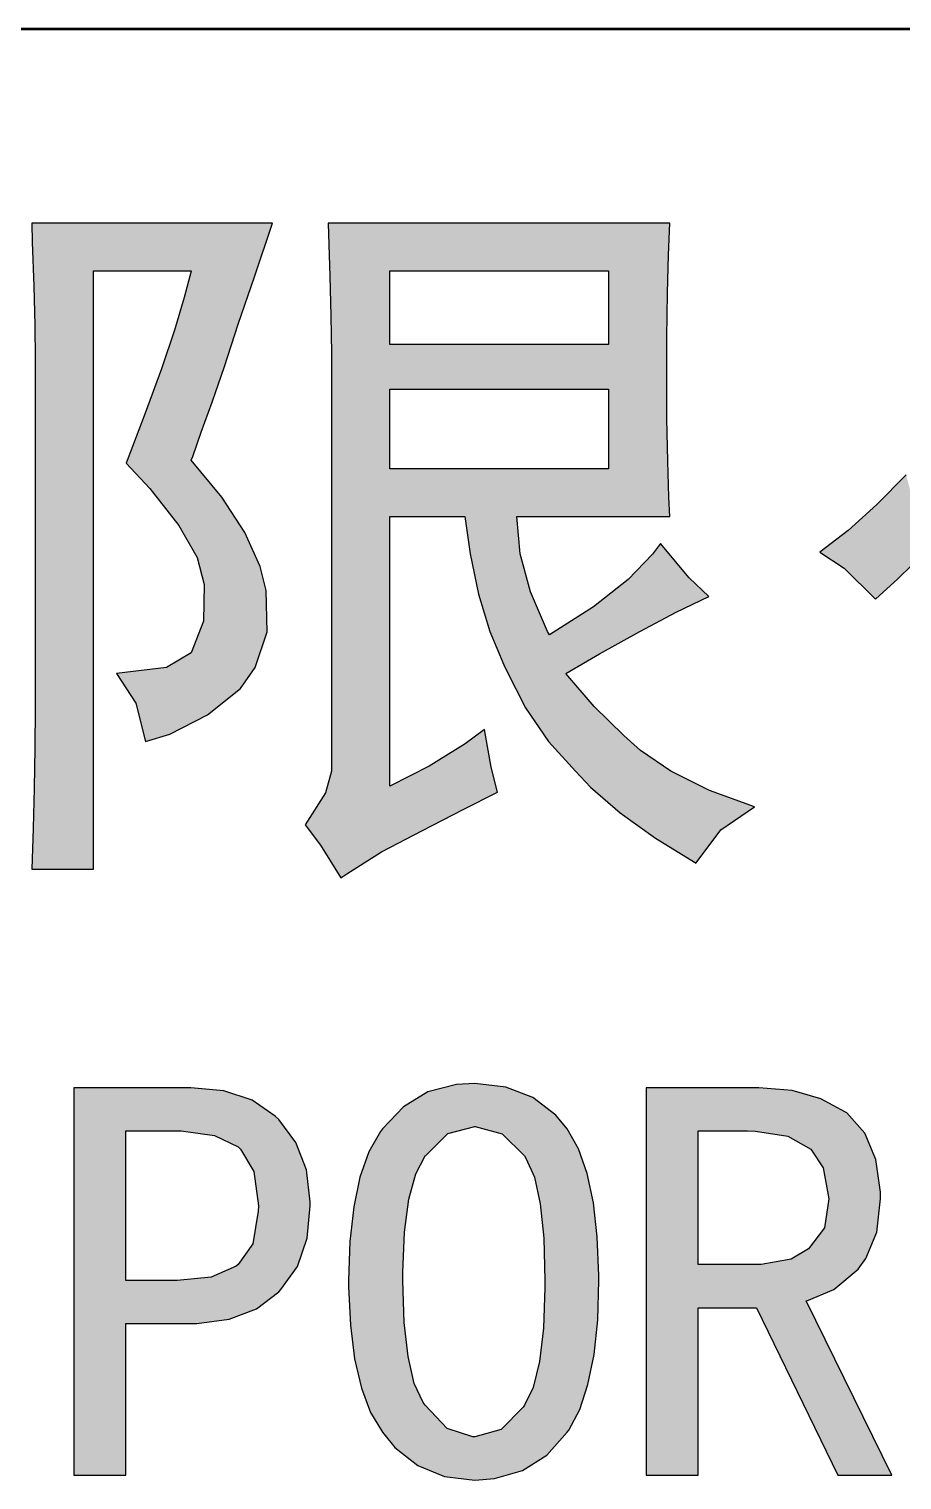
# Model space of a CAD drawing. Extents: x 0 to 420, y 0 to 297.
# Drawn here: x 387.83 to 394.32, y 36.21 to 47 of the extents above; entities that cross this region are included whole.
import ezdxf

# ---------------------------------------------------------------- set-up
doc = ezdxf.new("R2010")
doc.units = 0

msp = doc.modelspace()

# ---------------------------------------------------------------- linework, layer by layer
at = {"color": 7, "lineweight": 50}
msp.add_line((415, 47), (235, 47), dxfattribs=at)
at = {"color": 154, "lineweight": 25, "ltscale": 0.044756}
msp.add_line((389.642, 45.556), (387.852, 45.556), dxfattribs=at)
at = {"color": 154, "lineweight": 25, "ltscale": 0.003501}
msp.add_line((387.852, 45.556), (387.855, 45.416), dxfattribs=at)
at = {"color": 154, "lineweight": 25, "ltscale": 0.010484}
msp.add_line((389.509, 45.158), (389.642, 45.556), dxfattribs=at)
at = {"color": 154, "lineweight": 25, "ltscale": 0.063541}
msp.add_line((392.596, 45.556), (390.055, 45.556), dxfattribs=at)
at = {"color": 154, "lineweight": 25, "ltscale": 0.002028}
msp.add_line((390.055, 45.556), (390.058, 45.475), dxfattribs=at)
at = {"color": 154, "lineweight": 25, "ltscale": 0.0059}
msp.add_line((392.585, 45.32), (392.596, 45.556), dxfattribs=at)
at = {"color": 154, "lineweight": 25, "ltscale": 0.007833}
msp.add_line((390.058, 45.475), (390.069, 45.162), dxfattribs=at)
at = {"color": 154, "lineweight": 25, "ltscale": 0.008201}
msp.add_line((387.855, 45.416), (387.867, 45.088), dxfattribs=at)
at = {"color": 154, "lineweight": 25, "ltscale": 0.007093}
msp.add_line((392.578, 45.037), (392.585, 45.32), dxfattribs=at)
at = {"color": 154, "lineweight": 25, "ltscale": 0.111245}
msp.add_line((388.312, 40.753), (388.312, 45.202), dxfattribs=at)
at = {"color": 154, "lineweight": 25, "ltscale": 0.018141}
msp.add_line((388.312, 45.202), (389.038, 45.202), dxfattribs=at)
at = {"color": 154, "lineweight": 25, "ltscale": 9.20296e-05}
for p, q in [((389.038, 45.202), (389.038, 45.199)), ((392.792, 40.797), (392.792, 40.8))]:
    msp.add_line(p, q, dxfattribs=at)
at = {"color": 154, "lineweight": 25, "ltscale": 0.013721}
for p, q in [((390.515, 44.654), (390.515, 45.202)), ((392.14, 45.202), (392.14, 44.654))]:
    msp.add_line(p, q, dxfattribs=at)
at = {"color": 154, "lineweight": 25, "ltscale": 0.040611}
for p, q in [((390.515, 45.202), (392.14, 45.202)), ((392.14, 44.654), (390.515, 44.654)), ((390.515, 44.322), (392.14, 44.322)), ((392.14, 43.729), (390.515, 43.729))]:
    msp.add_line(p, q, dxfattribs=at)
at = {"color": 154, "lineweight": 25, "ltscale": 0.005048}
msp.add_line((389.038, 45.199), (388.986, 45.003), dxfattribs=at)
at = {"color": 154, "lineweight": 25, "ltscale": 0.009348}
msp.add_line((389.388, 44.805), (389.509, 45.158), dxfattribs=at)
at = {"color": 154, "lineweight": 25, "ltscale": 0.007369}
msp.add_line((390.069, 45.162), (390.077, 44.867), dxfattribs=at)
at = {"color": 154, "lineweight": 25, "ltscale": 0.007277}
msp.add_line((387.867, 45.088), (387.874, 44.797), dxfattribs=at)
at = {"color": 154, "lineweight": 25, "ltscale": 0.006351}
msp.add_line((388.986, 45.003), (388.913, 44.76), dxfattribs=at)
at = {"color": 154, "lineweight": 25, "ltscale": 0.008196}
msp.add_line((392.574, 44.709), (392.578, 45.037), dxfattribs=at)
at = {"color": 154, "lineweight": 25, "ltscale": 0.006355}
msp.add_line((387.874, 44.797), (387.878, 44.543), dxfattribs=at)
at = {"color": 154, "lineweight": 25, "ltscale": 0.008241}
msp.add_line((389.285, 44.491), (389.388, 44.805), dxfattribs=at)
at = {"color": 154, "lineweight": 25, "ltscale": 0.006999}
msp.add_line((390.077, 44.867), (390.08, 44.587), dxfattribs=at)
at = {"color": 154, "lineweight": 25, "ltscale": 0.007572}
msp.add_line((388.913, 44.76), (388.817, 44.473), dxfattribs=at)
at = {"color": 154, "lineweight": 25, "ltscale": 0.006354}
msp.add_line((392.574, 44.455), (392.574, 44.709), dxfattribs=at)
at = {"color": 154, "lineweight": 25, "ltscale": 0.077632}
msp.add_line((390.08, 44.587), (390.08, 41.482), dxfattribs=at)
at = {"color": 154, "lineweight": 25, "ltscale": 0.064463}
msp.add_line((387.878, 44.543), (387.878, 41.964), dxfattribs=at)
at = {"color": 154, "lineweight": 25, "ltscale": 0.008741}
msp.add_line((388.817, 44.473), (388.695, 44.145), dxfattribs=at)
at = {"color": 154, "lineweight": 25, "ltscale": 0.007019}
msp.add_line((389.193, 44.226), (389.285, 44.491), dxfattribs=at)
at = {"color": 154, "lineweight": 25, "ltscale": 0.008841}
msp.add_line((392.574, 44.101), (392.574, 44.455), dxfattribs=at)
at = {"color": 154, "lineweight": 25, "ltscale": 0.014826}
for p, q in [((390.515, 43.729), (390.515, 44.322)), ((392.14, 44.322), (392.14, 43.729))]:
    msp.add_line(p, q, dxfattribs=at)
at = {"color": 154, "lineweight": 25, "ltscale": 0.009938}
msp.add_line((388.695, 44.145), (388.555, 43.773), dxfattribs=at)
at = {"color": 154, "lineweight": 25, "ltscale": 0.005972}
msp.add_line((389.112, 44.002), (389.193, 44.226), dxfattribs=at)
at = {"color": 154, "lineweight": 25, "ltscale": 0.00783}
msp.add_line((392.582, 43.788), (392.574, 44.101), dxfattribs=at)
at = {"color": 154, "lineweight": 25, "ltscale": 0.004776}
msp.add_line((389.049, 43.821), (389.112, 44.002), dxfattribs=at)
at = {"color": 154, "lineweight": 25, "ltscale": 0.000701265}
msp.add_line((389.038, 43.795), (389.049, 43.821), dxfattribs=at)
at = {"color": 154, "lineweight": 25, "ltscale": 0.006387}
msp.add_line((388.555, 43.773), (388.729, 43.585), dxfattribs=at)
at = {"color": 154, "lineweight": 25, "ltscale": 0.008961}
msp.add_line((389.266, 43.519), (389.038, 43.795), dxfattribs=at)
at = {"color": 154, "lineweight": 25, "ltscale": 0.006725}
msp.add_line((392.589, 43.519), (392.582, 43.788), dxfattribs=at)
at = {"color": 154, "lineweight": 25, "ltscale": 0.008788}
msp.add_line((388.729, 43.585), (388.946, 43.309), dxfattribs=at)
at = {"color": 154, "lineweight": 25, "ltscale": 0.007749}
for p, q in [((394.353, 43.685), (394.136, 43.464)), ((392.254, 41.747), (392.033, 41.964))]:
    msp.add_line(p, q, dxfattribs=at)
at = {"color": 154, "lineweight": 25, "ltscale": 0.007791}
msp.add_line((389.436, 43.257), (389.266, 43.519), dxfattribs=at)
at = {"color": 154, "lineweight": 25, "ltscale": 0.003596}
msp.add_line((392.596, 43.375), (392.589, 43.519), dxfattribs=at)
at = {"color": 154, "lineweight": 25, "ltscale": 0.050097}
msp.add_line((390.515, 41.371), (390.515, 43.375), dxfattribs=at)
at = {"color": 154, "lineweight": 25, "ltscale": 0.013905}
msp.add_line((390.515, 43.375), (391.071, 43.375), dxfattribs=at)
at = {"color": 154, "lineweight": 25, "ltscale": 0.006981}
msp.add_line((391.071, 43.375), (391.112, 43.099), dxfattribs=at)
at = {"color": 154, "lineweight": 25, "ltscale": 0.028455}
msp.add_line((391.458, 43.375), (392.596, 43.375), dxfattribs=at)
at = {"color": 154, "lineweight": 25, "ltscale": 0.006937}
msp.add_line((391.484, 43.099), (391.458, 43.375), dxfattribs=at)
at = {"color": 154, "lineweight": 25, "ltscale": 0.007174}
msp.add_line((394.136, 43.464), (393.922, 43.272), dxfattribs=at)
at = {"color": 154, "lineweight": 25, "ltscale": 0.006888}
msp.add_line((388.946, 43.309), (389.082, 43.07), dxfattribs=at)
at = {"color": 154, "lineweight": 25, "ltscale": 0.006631}
msp.add_line((393.922, 43.272), (393.712, 43.11), dxfattribs=at)
at = {"color": 154, "lineweight": 25, "ltscale": 0.006966}
msp.add_line((389.55, 43.003), (389.436, 43.257), dxfattribs=at)
at = {"color": 154, "lineweight": 25, "ltscale": 0.002505}
msp.add_line((392.526, 43.176), (392.467, 43.095), dxfattribs=at)
at = {"color": 154, "lineweight": 25, "ltscale": 0.008372}
msp.add_line((392.74, 42.919), (392.526, 43.176), dxfattribs=at)
at = {"color": 154, "lineweight": 25, "ltscale": 0.005137}
msp.add_line((389.082, 43.07), (389.134, 42.871), dxfattribs=at)
at = {"color": 154, "lineweight": 25, "ltscale": 0.007712}
msp.add_line((391.112, 43.099), (391.174, 42.797), dxfattribs=at)
at = {"color": 154, "lineweight": 25, "ltscale": 0.00735}
msp.add_line((391.561, 42.815), (391.484, 43.099), dxfattribs=at)
at = {"color": 154, "lineweight": 25, "ltscale": 0.006513}
msp.add_line((392.467, 43.095), (392.287, 42.907), dxfattribs=at)
at = {"color": 154, "lineweight": 25, "ltscale": 0.005389}
msp.add_line((393.712, 43.11), (393.893, 42.992), dxfattribs=at)
at = {"color": 154, "lineweight": 25, "ltscale": 0.007358}
msp.add_line((394.291, 42.911), (394.501, 43.117), dxfattribs=at)
at = {"color": 154, "lineweight": 25, "ltscale": 0.004557}
msp.add_line((389.594, 42.826), (389.55, 43.003), dxfattribs=at)
at = {"color": 154, "lineweight": 25, "ltscale": 0.008205}
msp.add_line((393.893, 42.992), (394.125, 42.76), dxfattribs=at)
at = {"color": 154, "lineweight": 25, "ltscale": 0.006815}
msp.add_line((389.134, 42.871), (389.13, 42.598), dxfattribs=at)
at = {"color": 154, "lineweight": 25, "ltscale": 0.008198}
msp.add_line((392.287, 42.907), (392.029, 42.705), dxfattribs=at)
at = {"color": 154, "lineweight": 25, "ltscale": 0.005018}
msp.add_line((392.887, 42.782), (392.74, 42.919), dxfattribs=at)
at = {"color": 154, "lineweight": 25, "ltscale": 0.005606}
for p, q in [((394.125, 42.76), (394.291, 42.911)), ((390.251, 37.114), (390.304, 36.896))]:
    msp.add_line(p, q, dxfattribs=at)
at = {"color": 154, "lineweight": 25, "ltscale": 0.007738}
msp.add_line((389.602, 42.517), (389.594, 42.826), dxfattribs=at)
at = {"color": 154, "lineweight": 25, "ltscale": 0.007224}
msp.add_line((391.174, 42.797), (391.259, 42.521), dxfattribs=at)
at = {"color": 154, "lineweight": 25, "ltscale": 0.008005}
msp.add_line((391.686, 42.521), (391.561, 42.815), dxfattribs=at)
at = {"color": 154, "lineweight": 25, "ltscale": 0.006754}
msp.add_line((392.644, 42.664), (392.887, 42.782), dxfattribs=at)
at = {"color": 154, "lineweight": 25, "ltscale": 0.009733}
msp.add_line((392.029, 42.705), (391.701, 42.495), dxfattribs=at)
at = {"color": 154, "lineweight": 25, "ltscale": 0.007704}
msp.add_line((392.372, 42.521), (392.644, 42.664), dxfattribs=at)
at = {"color": 154, "lineweight": 25, "ltscale": 0.006328}
msp.add_line((389.13, 42.598), (389.038, 42.362), dxfattribs=at)
at = {"color": 154, "lineweight": 25, "ltscale": 0.006989}
msp.add_line((389.513, 42.252), (389.602, 42.517), dxfattribs=at)
at = {"color": 154, "lineweight": 25, "ltscale": 0.006687}
msp.add_line((391.259, 42.521), (391.362, 42.274), dxfattribs=at)
at = {"color": 154, "lineweight": 25, "ltscale": 0.000742191}
msp.add_line((391.701, 42.495), (391.686, 42.521), dxfattribs=at)
at = {"color": 154, "lineweight": 25, "ltscale": 0.008533}
msp.add_line((392.073, 42.355), (392.372, 42.521), dxfattribs=at)
at = {"color": 154, "lineweight": 25, "ltscale": 0.00537}
msp.add_line((389.038, 42.362), (388.854, 42.252), dxfattribs=at)
at = {"color": 154, "lineweight": 25, "ltscale": 0.007265}
msp.add_line((391.823, 42.208), (392.073, 42.355), dxfattribs=at)
at = {"color": 154, "lineweight": 25, "ltscale": 0.009366}
msp.add_line((388.854, 42.252), (388.482, 42.208), dxfattribs=at)
at = {"color": 154, "lineweight": 25, "ltscale": 0.00659}
msp.add_line((388.482, 42.208), (388.625, 41.987), dxfattribs=at)
at = {"color": 154, "lineweight": 25, "ltscale": 0.004753}
msp.add_line((389.403, 42.097), (389.513, 42.252), dxfattribs=at)
at = {"color": 154, "lineweight": 25, "ltscale": 0.001197}
msp.add_line((391.362, 42.274), (391.381, 42.23), dxfattribs=at)
at = {"color": 154, "lineweight": 25, "ltscale": 0.007785}
msp.add_line((391.381, 42.23), (391.524, 41.953), dxfattribs=at)
at = {"color": 154, "lineweight": 25, "ltscale": 0.008031}
for p, q in [((392.033, 41.964), (391.823, 42.208)), ((392.891, 41.338), (392.604, 41.482))]:
    msp.add_line(p, q, dxfattribs=at)
at = {"color": 154, "lineweight": 25, "ltscale": 0.007795}
msp.add_line((389.16, 41.902), (389.403, 42.097), dxfattribs=at)
at = {"color": 154, "lineweight": 25, "ltscale": 0.000368309}
msp.add_line((387.878, 41.964), (387.878, 41.95), dxfattribs=at)
at = {"color": 154, "lineweight": 25, "ltscale": 0.007326}
msp.add_line((388.625, 41.987), (388.699, 41.703), dxfattribs=at)
at = {"color": 154, "lineweight": 25, "ltscale": 0.007368}
msp.add_line((387.878, 41.95), (387.874, 41.655), dxfattribs=at)
at = {"color": 154, "lineweight": 25, "ltscale": 0.007867}
msp.add_line((388.88, 41.758), (389.16, 41.902), dxfattribs=at)
at = {"color": 154, "lineweight": 25, "ltscale": 0.00756}
for p, q in [((391.524, 41.953), (391.694, 41.703)), ((392.976, 41.047), (393.226, 41.217))]:
    msp.add_line(p, q, dxfattribs=at)
at = {"color": 154, "lineweight": 25, "ltscale": 0.004719}
msp.add_line((388.699, 41.703), (388.88, 41.758), dxfattribs=at)
at = {"color": 154, "lineweight": 25, "ltscale": 0.004475}
msp.add_line((391.219, 41.791), (391.075, 41.685), dxfattribs=at)
at = {"color": 154, "lineweight": 25, "ltscale": 0.0071}
msp.add_line((391.267, 41.511), (391.219, 41.791), dxfattribs=at)
at = {"color": 154, "lineweight": 25, "ltscale": 0.00746}
msp.add_line((387.874, 41.655), (387.87, 41.357), dxfattribs=at)
at = {"color": 154, "lineweight": 25, "ltscale": 0.007898}
msp.add_line((391.075, 41.685), (390.806, 41.519), dxfattribs=at)
at = {"color": 154, "lineweight": 25, "ltscale": 0.007496}
msp.add_line((391.694, 41.703), (391.896, 41.482), dxfattribs=at)
at = {"color": 154, "lineweight": 25, "ltscale": 0.004176}
msp.add_line((392.379, 41.637), (392.254, 41.747), dxfattribs=at)
at = {"color": 154, "lineweight": 25, "ltscale": 0.00682}
msp.add_line((392.604, 41.482), (392.379, 41.637), dxfattribs=at)
at = {"color": 154, "lineweight": 25, "ltscale": 0.0042}
msp.add_line((390.08, 41.482), (390.036, 41.32), dxfattribs=at)
at = {"color": 154, "lineweight": 25, "ltscale": 0.008154}
msp.add_line((390.806, 41.519), (390.515, 41.371), dxfattribs=at)
at = {"color": 154, "lineweight": 25, "ltscale": 0.004758}
msp.add_line((391.314, 41.327), (391.267, 41.511), dxfattribs=at)
at = {"color": 154, "lineweight": 25, "ltscale": 0.004039}
msp.add_line((391.896, 41.482), (392.007, 41.364), dxfattribs=at)
at = {"color": 154, "lineweight": 25, "ltscale": 0.007462}
msp.add_line((387.87, 41.357), (387.863, 41.058), dxfattribs=at)
at = {"color": 154, "lineweight": 25, "ltscale": 0.007}
msp.add_line((390.036, 41.32), (389.885, 41.084), dxfattribs=at)
at = {"color": 154, "lineweight": 25, "ltscale": 0.007125}
msp.add_line((391.06, 41.198), (391.314, 41.327), dxfattribs=at)
at = {"color": 154, "lineweight": 25, "ltscale": 0.007312}
msp.add_line((392.007, 41.364), (392.228, 41.173), dxfattribs=at)
at = {"color": 154, "lineweight": 25, "ltscale": 0.008914}
msp.add_line((393.226, 41.217), (392.891, 41.338), dxfattribs=at)
at = {"color": 154, "lineweight": 25, "ltscale": 0.008527}
msp.add_line((390.758, 41.04), (391.06, 41.198), dxfattribs=at)
at = {"color": 154, "lineweight": 25, "ltscale": 0.00805}
msp.add_line((392.228, 41.173), (392.489, 40.985), dxfattribs=at)
at = {"color": 154, "lineweight": 25, "ltscale": 0.007648}
msp.add_line((387.863, 41.058), (387.852, 40.753), dxfattribs=at)
at = {"color": 154, "lineweight": 25, "ltscale": 0.004734}
msp.add_line((389.885, 41.084), (389.999, 40.933), dxfattribs=at)
at = {"color": 154, "lineweight": 25, "ltscale": 0.008608}
msp.add_line((390.452, 40.882), (390.758, 41.04), dxfattribs=at)
at = {"color": 154, "lineweight": 25, "ltscale": 0.007699}
msp.add_line((392.792, 40.8), (392.976, 41.047), dxfattribs=at)
at = {"color": 154, "lineweight": 25, "ltscale": 0.007155}
msp.add_line((389.999, 40.933), (390.15, 40.69), dxfattribs=at)
at = {"color": 154, "lineweight": 25, "ltscale": 0.008893}
msp.add_line((392.489, 40.985), (392.792, 40.797), dxfattribs=at)
at = {"color": 154, "lineweight": 25, "ltscale": 0.007614}
msp.add_line((390.195, 40.719), (390.452, 40.882), dxfattribs=at)
at = {"color": 154, "lineweight": 25, "ltscale": 0.011511}
msp.add_line((387.852, 40.753), (388.312, 40.753), dxfattribs=at)
at = {"color": 154, "lineweight": 25, "ltscale": 0.001328}
msp.add_line((390.15, 40.69), (390.195, 40.719), dxfattribs=at)
at = {"color": 154, "lineweight": 25, "ltscale": 0.003423}
msp.add_line((391.147, 39.16), (391.01, 39.152), dxfattribs=at)
at = {"color": 154, "lineweight": 25, "ltscale": 0.00578}
msp.add_line((391.377, 39.134), (391.147, 39.16), dxfattribs=at)
at = {"color": 154, "lineweight": 25, "ltscale": 0.021806}
msp.add_line((389.036, 39.128), (388.164, 39.128), dxfattribs=at)
at = {"color": 154, "lineweight": 25, "ltscale": 0.072032}
for p, q in [((388.164, 39.128), (388.164, 36.247)), ((392.42, 39.128), (392.42, 36.247))]:
    msp.add_line(p, q, dxfattribs=at)
at = {"color": 154, "lineweight": 25, "ltscale": 0.006133}
msp.add_line((389.28, 39.105), (389.036, 39.128), dxfattribs=at)
at = {"color": 154, "lineweight": 25, "ltscale": 0.005517}
msp.add_line((389.49, 39.035), (389.28, 39.105), dxfattribs=at)
at = {"color": 154, "lineweight": 25, "ltscale": 0.005348}
msp.add_line((390.798, 39.097), (390.615, 38.986), dxfattribs=at)
at = {"color": 154, "lineweight": 25, "ltscale": 0.005483}
msp.add_line((391.01, 39.152), (390.798, 39.097), dxfattribs=at)
at = {"color": 154, "lineweight": 25, "ltscale": 0.005386}
for p, q in [((391.577, 39.056), (391.377, 39.134)), ((389.321, 37.407), (389.522, 37.486))]:
    msp.add_line(p, q, dxfattribs=at)
at = {"color": 154, "lineweight": 25, "ltscale": 0.005393}
msp.add_line((391.749, 38.925), (391.577, 39.056), dxfattribs=at)
at = {"color": 154, "lineweight": 25, "ltscale": 0.020934}
msp.add_line((393.258, 39.128), (392.42, 39.128), dxfattribs=at)
at = {"color": 154, "lineweight": 25, "ltscale": 0.006199}
msp.add_line((393.505, 39.108), (393.258, 39.128), dxfattribs=at)
at = {"color": 154, "lineweight": 25, "ltscale": 0.005591}
msp.add_line((393.72, 39.047), (393.505, 39.108), dxfattribs=at)
at = {"color": 154, "lineweight": 25, "ltscale": 0.005222}
msp.add_line((389.661, 38.916), (389.49, 39.035), dxfattribs=at)
at = {"color": 154, "lineweight": 25, "ltscale": 0.005605}
msp.add_line((390.615, 38.986), (390.461, 38.823), dxfattribs=at)
at = {"color": 154, "lineweight": 25, "ltscale": 0.005203}
msp.add_line((393.903, 38.948), (393.72, 39.047), dxfattribs=at)
at = {"color": 154, "lineweight": 25, "ltscale": 0.000262174}
msp.add_line((393.912, 38.942), (393.903, 38.948), dxfattribs=at)
at = {"color": 154, "lineweight": 25, "ltscale": 0.000930987}
msp.add_line((389.69, 38.893), (389.661, 38.916), dxfattribs=at)
at = {"color": 154, "lineweight": 25, "ltscale": 0.005306}
msp.add_line((389.815, 38.721), (389.69, 38.893), dxfattribs=at)
at = {"color": 154, "lineweight": 25, "ltscale": 0.005183}
msp.add_line((390.946, 38.788), (391.147, 38.841), dxfattribs=at)
at = {"color": 154, "lineweight": 25, "ltscale": 7.32422e-05}
msp.add_line((391.147, 38.841), (391.15, 38.841), dxfattribs=at)
at = {"color": 154, "lineweight": 25, "ltscale": 0.005202}
msp.add_line((391.15, 38.841), (391.35, 38.785), dxfattribs=at)
at = {"color": 154, "lineweight": 25, "ltscale": 0.003303}
msp.add_line((391.833, 38.823), (391.749, 38.925), dxfattribs=at)
at = {"color": 154, "lineweight": 25, "ltscale": 0.005047}
msp.add_line((394.046, 38.791), (393.912, 38.942), dxfattribs=at)
at = {"color": 154, "lineweight": 25, "ltscale": 0.027839}
msp.add_line((388.551, 37.695), (388.551, 38.809), dxfattribs=at)
at = {"color": 154, "lineweight": 25, "ltscale": 0.009595}
for p, q in [((388.551, 38.809), (388.934, 38.809)), ((388.934, 37.695), (388.551, 37.695))]:
    msp.add_line(p, q, dxfattribs=at)
at = {"color": 154, "lineweight": 25, "ltscale": 0.000727081}
msp.add_line((388.934, 38.809), (388.963, 38.809), dxfattribs=at)
at = {"color": 154, "lineweight": 25, "ltscale": 0.00624}
msp.add_line((388.963, 38.809), (389.211, 38.774), dxfattribs=at)
at = {"color": 154, "lineweight": 25, "ltscale": 0.004909}
msp.add_line((389.211, 38.774), (389.388, 38.689), dxfattribs=at)
at = {"color": 154, "lineweight": 25, "ltscale": 0.004363}
msp.add_line((390.446, 38.803), (390.359, 38.652), dxfattribs=at)
at = {"color": 154, "lineweight": 25, "ltscale": 0.000625175}
msp.add_line((390.461, 38.823), (390.446, 38.803), dxfattribs=at)
at = {"color": 154, "lineweight": 25, "ltscale": 0.005808}
for p, q in [((390.781, 38.625), (390.946, 38.788)), ((391.35, 38.785), (391.516, 38.623)), ((391.505, 36.753), (391.342, 36.587))]:
    msp.add_line(p, q, dxfattribs=at)
at = {"color": 154, "lineweight": 25, "ltscale": 0.004264}
msp.add_line((391.917, 38.675), (391.833, 38.823), dxfattribs=at)
at = {"color": 154, "lineweight": 25, "ltscale": 0.024859}
msp.add_line((392.807, 37.814), (392.807, 38.809), dxfattribs=at)
at = {"color": 154, "lineweight": 25, "ltscale": 0.009158}
msp.add_line((392.807, 38.809), (393.173, 38.809), dxfattribs=at)
at = {"color": 154, "lineweight": 25, "ltscale": 0.001528}
msp.add_line((393.173, 38.809), (393.234, 38.806), dxfattribs=at)
at = {"color": 154, "lineweight": 25, "ltscale": 0.006035}
msp.add_line((393.234, 38.806), (393.473, 38.768), dxfattribs=at)
at = {"color": 154, "lineweight": 25, "ltscale": 0.004914}
msp.add_line((393.473, 38.768), (393.644, 38.672), dxfattribs=at)
at = {"color": 154, "lineweight": 25, "ltscale": 0.005345}
for p, q in [((394.127, 38.594), (394.046, 38.791)), ((394.054, 37.858), (394.136, 38.056)), ((390.722, 36.32), (390.92, 36.238))]:
    msp.add_line(p, q, dxfattribs=at)
at = {"color": 154, "lineweight": 25, "ltscale": 0.000616962}
msp.add_line((389.388, 38.689), (389.405, 38.672), dxfattribs=at)
at = {"color": 154, "lineweight": 25, "ltscale": 0.004824}
msp.add_line((389.405, 38.672), (389.504, 38.506), dxfattribs=at)
at = {"color": 154, "lineweight": 25, "ltscale": 0.005454}
msp.add_line((389.894, 38.518), (389.815, 38.721), dxfattribs=at)
at = {"color": 154, "lineweight": 25, "ltscale": 0.005012}
msp.add_line((390.359, 38.652), (390.292, 38.463), dxfattribs=at)
at = {"color": 154, "lineweight": 25, "ltscale": 0.003771}
msp.add_line((390.708, 38.489), (390.778, 38.623), dxfattribs=at)
at = {"color": 154, "lineweight": 25, "ltscale": 0.000102636}
msp.add_line((390.778, 38.623), (390.781, 38.625), dxfattribs=at)
at = {"color": 154, "lineweight": 25, "ltscale": 0.000487656}
msp.add_line((391.516, 38.623), (391.525, 38.605), dxfattribs=at)
at = {"color": 154, "lineweight": 25, "ltscale": 0.00485}
msp.add_line((391.981, 38.492), (391.917, 38.675), dxfattribs=at)
at = {"color": 154, "lineweight": 25, "ltscale": 0.004154}
msp.add_line((393.644, 38.672), (393.735, 38.532), dxfattribs=at)
at = {"color": 154, "lineweight": 25, "ltscale": 0.006004}
msp.add_line((389.923, 38.28), (389.894, 38.518), dxfattribs=at)
at = {"color": 154, "lineweight": 25, "ltscale": 0.003904}
msp.add_line((391.525, 38.605), (391.589, 38.463), dxfattribs=at)
at = {"color": 154, "lineweight": 25, "ltscale": 0.005845}
msp.add_line((393.735, 38.532), (393.778, 38.303), dxfattribs=at)
at = {"color": 154, "lineweight": 25, "ltscale": 0.006096}
msp.add_line((394.162, 38.352), (394.127, 38.594), dxfattribs=at)
at = {"color": 154, "lineweight": 25, "ltscale": 0.006456}
msp.add_line((389.504, 38.506), (389.539, 38.25), dxfattribs=at)
at = {"color": 154, "lineweight": 25, "ltscale": 0.005645}
msp.add_line((390.292, 38.463), (390.246, 38.242), dxfattribs=at)
at = {"color": 154, "lineweight": 25, "ltscale": 0.004902}
msp.add_line((390.656, 38.3), (390.708, 38.489), dxfattribs=at)
at = {"color": 154, "lineweight": 25, "ltscale": 0.005062}
msp.add_line((391.589, 38.463), (391.633, 38.265), dxfattribs=at)
at = {"color": 154, "lineweight": 25, "ltscale": 0.005574}
msp.add_line((392.028, 38.274), (391.981, 38.492), dxfattribs=at)
at = {"color": 154, "lineweight": 25, "ltscale": 0.006158}
msp.add_line((390.624, 38.056), (390.656, 38.3), dxfattribs=at)
at = {"color": 154, "lineweight": 25, "ltscale": 0.005438}
for p, q in [((393.778, 38.303), (393.746, 38.088)), ((390.551, 36.454), (390.722, 36.32))]:
    msp.add_line(p, q, dxfattribs=at)
at = {"color": 154, "lineweight": 25, "ltscale": 0.006213}
msp.add_line((394.136, 38.056), (394.162, 38.303), dxfattribs=at)
at = {"color": 154, "lineweight": 25, "ltscale": 0.001236}
msp.add_line((394.162, 38.303), (394.162, 38.352), dxfattribs=at)
at = {"color": 154, "lineweight": 25, "ltscale": 0.006118}
msp.add_line((389.536, 38.21), (389.496, 37.968), dxfattribs=at)
at = {"color": 154, "lineweight": 25, "ltscale": 0.00102}
msp.add_line((389.539, 38.25), (389.536, 38.21), dxfattribs=at)
at = {"color": 154, "lineweight": 25, "ltscale": 0.006061}
msp.add_line((389.9, 38.009), (389.923, 38.25), dxfattribs=at)
at = {"color": 154, "lineweight": 25, "ltscale": 0.000726891}
msp.add_line((389.923, 38.25), (389.923, 38.28), dxfattribs=at)
at = {"color": 154, "lineweight": 25, "ltscale": 0.006437}
msp.add_line((390.246, 38.242), (390.217, 37.986), dxfattribs=at)
at = {"color": 154, "lineweight": 25, "ltscale": 0.00643}
msp.add_line((391.633, 38.265), (391.659, 38.009), dxfattribs=at)
at = {"color": 154, "lineweight": 25, "ltscale": 0.006365}
for p, q in [((392.057, 38.021), (392.028, 38.274)), ((390.65, 37.131), (390.621, 37.384))]:
    msp.add_line(p, q, dxfattribs=at)
at = {"color": 154, "lineweight": 25, "ltscale": 0.004928}
msp.add_line((393.746, 38.088), (393.627, 37.931), dxfattribs=at)
at = {"color": 154, "lineweight": 25, "ltscale": 0.00554}
msp.add_line((389.827, 37.8), (389.9, 38.009), dxfattribs=at)
at = {"color": 154, "lineweight": 25, "ltscale": 0.007272}
for p, q in [((390.217, 37.986), (390.208, 37.695)), ((392.06, 37.404), (392.069, 37.695))]:
    msp.add_line(p, q, dxfattribs=at)
at = {"color": 154, "lineweight": 25, "ltscale": 0.007492}
msp.add_line((390.612, 37.756), (390.624, 38.056), dxfattribs=at)
at = {"color": 154, "lineweight": 25, "ltscale": 0.007853}
msp.add_line((391.659, 38.009), (391.667, 37.695), dxfattribs=at)
at = {"color": 154, "lineweight": 25, "ltscale": 0.007202}
msp.add_line((392.069, 37.733), (392.057, 38.021), dxfattribs=at)
at = {"color": 154, "lineweight": 25, "ltscale": 0.004698}
msp.add_line((389.496, 37.968), (389.388, 37.814), dxfattribs=at)
at = {"color": 154, "lineweight": 25, "ltscale": 0.003715}
msp.add_line((393.627, 37.931), (393.499, 37.855), dxfattribs=at)
at = {"color": 154, "lineweight": 25, "ltscale": 0.005077}
msp.add_line((389.373, 37.803), (389.187, 37.721), dxfattribs=at)
at = {"color": 154, "lineweight": 25, "ltscale": 0.000465226}
msp.add_line((389.388, 37.814), (389.373, 37.803), dxfattribs=at)
at = {"color": 154, "lineweight": 25, "ltscale": 0.005264}
msp.add_line((389.705, 37.628), (389.827, 37.8), dxfattribs=at)
at = {"color": 154, "lineweight": 25, "ltscale": 0.011703}
msp.add_line((393.275, 37.814), (392.807, 37.814), dxfattribs=at)
at = {"color": 154, "lineweight": 25, "ltscale": 0.005689}
msp.add_line((393.499, 37.855), (393.275, 37.814), dxfattribs=at)
at = {"color": 154, "lineweight": 25, "ltscale": 0.005882}
msp.add_line((393.816, 37.628), (393.996, 37.779), dxfattribs=at)
at = {"color": 154, "lineweight": 25, "ltscale": 0.002443}
msp.add_line((393.996, 37.779), (394.054, 37.858), dxfattribs=at)
at = {"color": 154, "lineweight": 25, "ltscale": 0.006358}
msp.add_line((389.187, 37.721), (388.934, 37.695), dxfattribs=at)
at = {"color": 154, "lineweight": 25, "ltscale": 0.001163}
msp.add_line((390.208, 37.695), (390.208, 37.649), dxfattribs=at)
at = {"color": 154, "lineweight": 25, "ltscale": 0.001526}
msp.add_line((390.612, 37.695), (390.612, 37.756), dxfattribs=at)
at = {"color": 154, "lineweight": 25, "ltscale": 0.00778}
msp.add_line((390.621, 37.384), (390.612, 37.695), dxfattribs=at)
at = {"color": 154, "lineweight": 25, "ltscale": 0.001308}
msp.add_line((391.667, 37.695), (391.667, 37.643), dxfattribs=at)
at = {"color": 154, "lineweight": 25, "ltscale": 0.000944901}
msp.add_line((392.069, 37.695), (392.069, 37.733), dxfattribs=at)
at = {"color": 154, "lineweight": 25, "ltscale": 0.005248}
msp.add_line((389.522, 37.486), (389.69, 37.611), dxfattribs=at)
at = {"color": 154, "lineweight": 25, "ltscale": 0.000567522}
msp.add_line((389.69, 37.611), (389.705, 37.628), dxfattribs=at)
at = {"color": 154, "lineweight": 25, "ltscale": 0.007132}
msp.add_line((390.208, 37.649), (390.222, 37.364), dxfattribs=at)
at = {"color": 154, "lineweight": 25, "ltscale": 0.007565}
msp.add_line((391.667, 37.643), (391.656, 37.34), dxfattribs=at)
at = {"color": 154, "lineweight": 25, "ltscale": 0.000145721}
msp.add_line((393.61, 37.544), (393.615, 37.544), dxfattribs=at)
at = {"color": 154, "lineweight": 25, "ltscale": 0.036115}
msp.add_line((394.246, 36.247), (393.61, 37.544), dxfattribs=at)
at = {"color": 154, "lineweight": 25, "ltscale": 0.00544}
msp.add_line((393.615, 37.544), (393.816, 37.628), dxfattribs=at)
at = {"color": 154, "lineweight": 25, "ltscale": 0.03111}
msp.add_line((392.807, 36.247), (392.807, 37.492), dxfattribs=at)
at = {"color": 154, "lineweight": 25, "ltscale": 0.010831}
msp.add_line((392.807, 37.492), (393.24, 37.492), dxfattribs=at)
at = {"color": 154, "lineweight": 25, "ltscale": 0.034589}
msp.add_line((393.24, 37.492), (393.845, 36.247), dxfattribs=at)
at = {"color": 154, "lineweight": 25, "ltscale": 0.028202}
msp.add_line((388.551, 36.247), (388.551, 37.375), dxfattribs=at)
at = {"color": 154, "lineweight": 25, "ltscale": 0.012139}
msp.add_line((388.551, 37.375), (389.036, 37.375), dxfattribs=at)
at = {"color": 154, "lineweight": 25, "ltscale": 0.00109}
msp.add_line((389.036, 37.375), (389.08, 37.375), dxfattribs=at)
at = {"color": 154, "lineweight": 25, "ltscale": 0.006085}
msp.add_line((389.08, 37.375), (389.321, 37.407), dxfattribs=at)
at = {"color": 154, "lineweight": 25, "ltscale": 0.006293}
msp.add_line((390.222, 37.364), (390.251, 37.114), dxfattribs=at)
at = {"color": 154, "lineweight": 25, "ltscale": 0.006221}
msp.add_line((391.656, 37.34), (391.627, 37.093), dxfattribs=at)
at = {"color": 154, "lineweight": 25, "ltscale": 0.006502}
msp.add_line((392.034, 37.146), (392.06, 37.404), dxfattribs=at)
at = {"color": 154, "lineweight": 25, "ltscale": 0.005148}
msp.add_line((390.696, 36.93), (390.65, 37.131), dxfattribs=at)
at = {"color": 154, "lineweight": 25, "ltscale": 0.005716}
msp.add_line((391.987, 36.922), (392.034, 37.146), dxfattribs=at)
at = {"color": 154, "lineweight": 25, "ltscale": 0.004936}
msp.add_line((391.627, 37.093), (391.58, 36.901), dxfattribs=at)
at = {"color": 154, "lineweight": 25, "ltscale": 0.004807}
msp.add_line((390.304, 36.896), (390.371, 36.715), dxfattribs=at)
at = {"color": 154, "lineweight": 25, "ltscale": 0.003935}
msp.add_line((390.763, 36.788), (390.696, 36.93), dxfattribs=at)
at = {"color": 154, "lineweight": 25, "ltscale": 0.003706}
msp.add_line((391.58, 36.901), (391.516, 36.768), dxfattribs=at)
at = {"color": 154, "lineweight": 25, "ltscale": 0.004896}
msp.add_line((391.926, 36.736), (391.987, 36.922), dxfattribs=at)
at = {"color": 154, "lineweight": 25, "ltscale": 0.000625098}
msp.add_line((390.778, 36.768), (390.763, 36.788), dxfattribs=at)
at = {"color": 154, "lineweight": 25, "ltscale": 0.004338}
msp.add_line((390.371, 36.715), (390.461, 36.567), dxfattribs=at)
at = {"color": 154, "lineweight": 25, "ltscale": 0.005913}
msp.add_line((390.941, 36.596), (390.778, 36.768), dxfattribs=at)
at = {"color": 154, "lineweight": 25, "ltscale": 0.000465389}
for p, q in [((391.516, 36.768), (391.505, 36.753)), ((391.833, 36.567), (391.845, 36.582))]:
    msp.add_line(p, q, dxfattribs=at)
at = {"color": 154, "lineweight": 25, "ltscale": 0.004357}
msp.add_line((391.845, 36.582), (391.926, 36.736), dxfattribs=at)
at = {"color": 154, "lineweight": 25, "ltscale": 0.005057}
msp.add_line((391.132, 36.532), (390.941, 36.596), dxfattribs=at)
at = {"color": 154, "lineweight": 25, "ltscale": 0.005063}
msp.add_line((391.342, 36.587), (391.147, 36.532), dxfattribs=at)
at = {"color": 154, "lineweight": 25, "ltscale": 0.003621}
msp.add_line((390.461, 36.567), (390.551, 36.454), dxfattribs=at)
at = {"color": 154, "lineweight": 25, "ltscale": 0.000363159}
msp.add_line((391.147, 36.532), (391.132, 36.532), dxfattribs=at)
at = {"color": 154, "lineweight": 25, "ltscale": 0.005662}
msp.add_line((391.682, 36.398), (391.833, 36.567), dxfattribs=at)
at = {"color": 154, "lineweight": 25, "ltscale": 0.005363}
msp.add_line((391.502, 36.282), (391.682, 36.398), dxfattribs=at)
at = {"color": 154, "lineweight": 25, "ltscale": 0.009667}
for p, q in [((388.164, 36.247), (388.551, 36.247)), ((392.42, 36.247), (392.807, 36.247))]:
    msp.add_line(p, q, dxfattribs=at)
at = {"color": 154, "lineweight": 25, "ltscale": 0.005432}
msp.add_line((391.292, 36.224), (391.502, 36.282), dxfattribs=at)
at = {"color": 154, "lineweight": 25, "ltscale": 0.01003}
msp.add_line((393.845, 36.247), (394.246, 36.247), dxfattribs=at)
at = {"color": 154, "lineweight": 25, "ltscale": 0.005707}
msp.add_line((390.92, 36.238), (391.147, 36.212), dxfattribs=at)
at = {"color": 154, "lineweight": 25, "ltscale": 0.003646}
msp.add_line((391.147, 36.212), (391.292, 36.224), dxfattribs=at)
at = {"color": 154, "lineweight": 5}
for points in [[(389.642, 45.556), (387.852, 45.556), (387.867, 45.088), (387.855, 45.416)], [(389.642, 45.556), (387.867, 45.088), (389.038, 45.202), (388.312, 45.202)], [(389.642, 45.556), (389.038, 45.202), (389.112, 44.002), (389.049, 43.821)], [(389.642, 45.556), (389.112, 44.002), (389.509, 45.158), (389.388, 44.805)], [(392.596, 45.556), (390.055, 45.556), (390.069, 45.162), (390.058, 45.475)], [(392.14, 45.202), (392.596, 45.556), (390.515, 45.202), (390.069, 45.162)], [(392.578, 45.037), (392.585, 45.32), (392.14, 45.202), (392.596, 45.556)], [(388.312, 45.202), (387.867, 45.088), (387.878, 44.543), (387.874, 44.797)], [(388.312, 40.753), (388.312, 45.202), (387.878, 41.964), (387.878, 44.543)], [(389.038, 45.199), (389.049, 43.821), (389.038, 45.202)], [(390.515, 45.202), (390.069, 45.162), (390.077, 44.867)], [(390.515, 45.202), (390.077, 44.867), (390.15, 40.69), (390.08, 44.587)], [(390.515, 45.202), (390.15, 40.69), (390.452, 40.882), (390.195, 40.719)], [(390.515, 45.202), (390.452, 40.882), (390.515, 43.375), (390.515, 41.371)], [(390.515, 43.375), (390.515, 43.729), (390.515, 45.202), (390.515, 44.322)], [(390.515, 45.202), (390.515, 44.322), (390.515, 44.654), (392.14, 44.322)], [(392.14, 44.654), (392.596, 43.375), (392.14, 45.202), (392.589, 43.519)], [(392.14, 45.202), (392.589, 43.519), (392.582, 43.788)], [(392.574, 44.709), (392.578, 45.037), (392.574, 44.101), (392.14, 45.202)], [(392.14, 45.202), (392.582, 43.788), (392.574, 44.101)], [(388.986, 45.003), (389.038, 43.795), (389.038, 45.199), (389.049, 43.821)], [(388.913, 44.76), (388.946, 43.309), (388.986, 45.003), (389.038, 43.795)], [(389.388, 44.805), (389.112, 44.002), (389.285, 44.491), (389.193, 44.226)], [(388.817, 44.473), (388.946, 43.309), (388.913, 44.76)], [(392.574, 44.709), (392.574, 44.101), (392.574, 44.455)], [(390.036, 41.32), (390.15, 40.69), (390.08, 41.482), (390.08, 44.587)], [(390.515, 44.654), (392.14, 44.322), (392.14, 44.654), (392.596, 43.375)], [(388.817, 44.473), (388.695, 44.145), (388.946, 43.309), (388.729, 43.585)], [(392.14, 43.729), (392.596, 43.375), (392.14, 44.322)], [(388.729, 43.585), (388.695, 44.145), (388.555, 43.773)], [(389.082, 43.07), (389.038, 43.795), (388.946, 43.309)], [(389.082, 43.07), (389.134, 42.871), (389.038, 43.795), (389.266, 43.519)], [(390.515, 43.729), (390.515, 43.375), (392.14, 43.729), (391.071, 43.375)], [(391.458, 43.375), (392.596, 43.375), (391.071, 43.375), (392.14, 43.729)], [(394.136, 43.464), (394.291, 42.911), (394.353, 43.685), (394.501, 43.117)], [(389.134, 42.871), (389.16, 41.902), (389.266, 43.519), (389.403, 42.097)], [(389.266, 43.519), (389.403, 42.097), (389.436, 43.257), (389.513, 42.252)], [(391.458, 43.375), (391.071, 43.375), (391.174, 42.797), (391.112, 43.099)], [(391.458, 43.375), (391.174, 42.797), (391.362, 42.274), (391.259, 42.521)], [(391.458, 43.375), (391.362, 42.274), (391.524, 41.953), (391.381, 42.23)], [(391.524, 41.953), (391.484, 43.099), (391.458, 43.375)], [(393.922, 43.272), (394.125, 42.76), (394.136, 43.464), (394.291, 42.911)], [(393.712, 43.11), (393.893, 42.992), (393.922, 43.272), (394.125, 42.76)], [(389.436, 43.257), (389.513, 42.252), (389.55, 43.003), (389.602, 42.517)], [(392.644, 42.664), (392.526, 43.176), (392.372, 42.521), (392.467, 43.095)], [(392.644, 42.664), (392.887, 42.782), (392.526, 43.176), (392.74, 42.919)], [(391.694, 41.703), (391.561, 42.815), (391.524, 41.953), (391.484, 43.099)], [(392.287, 42.907), (392.372, 42.521), (392.467, 43.095)], [(389.55, 43.003), (389.602, 42.517), (389.594, 42.826)], [(389.038, 42.362), (389.16, 41.902), (389.13, 42.598), (389.134, 42.871)], [(392.029, 42.705), (392.073, 42.355), (392.287, 42.907), (392.372, 42.521)], [(391.701, 42.495), (391.686, 42.521), (391.694, 41.703), (391.561, 42.815)], [(391.701, 42.495), (391.823, 42.208), (392.029, 42.705), (392.073, 42.355)], [(391.694, 41.703), (391.896, 41.482), (391.701, 42.495), (391.823, 42.208)], [(388.854, 42.252), (388.88, 41.758), (389.038, 42.362), (389.16, 41.902)], [(388.625, 41.987), (388.854, 42.252), (388.482, 42.208)], [(388.625, 41.987), (388.699, 41.703), (388.854, 42.252), (388.88, 41.758)], [(391.823, 42.208), (391.896, 41.482), (392.033, 41.964)], [(388.312, 40.753), (387.878, 41.964), (387.874, 41.655), (387.878, 41.95)], [(391.896, 41.482), (392.007, 41.364), (392.033, 41.964), (392.228, 41.173)], [(392.033, 41.964), (392.228, 41.173), (392.254, 41.747), (392.489, 40.985)], [(391.075, 41.685), (391.314, 41.327), (391.219, 41.791), (391.267, 41.511)], [(388.312, 40.753), (387.874, 41.655), (387.863, 41.058), (387.87, 41.357)], [(391.075, 41.685), (390.806, 41.519), (391.314, 41.327), (391.06, 41.198)], [(392.254, 41.747), (392.489, 40.985), (392.379, 41.637), (392.604, 41.482)], [(390.758, 41.04), (391.06, 41.198), (390.515, 41.371), (390.806, 41.519)], [(392.489, 40.985), (392.792, 40.797), (392.604, 41.482), (392.792, 40.8)], [(392.604, 41.482), (392.792, 40.8), (392.891, 41.338), (392.976, 41.047)], [(389.885, 41.084), (389.999, 40.933), (390.036, 41.32), (390.15, 40.69)], [(390.758, 41.04), (390.515, 41.371), (390.452, 40.882)], [(392.891, 41.338), (392.976, 41.047), (393.226, 41.217)], [(388.312, 40.753), (387.863, 41.058), (387.852, 40.753)], [(391.01, 39.152), (391.147, 38.841), (391.147, 39.16), (391.15, 38.841)], [(391.147, 39.16), (391.15, 38.841), (391.377, 39.134)], [(388.551, 38.809), (388.934, 38.809), (388.164, 39.128), (389.036, 39.128)], [(388.551, 38.809), (388.164, 39.128), (388.551, 37.375), (388.551, 36.247)], [(388.551, 36.247), (388.164, 39.128), (388.164, 36.247)], [(388.934, 38.809), (388.963, 38.809), (389.036, 39.128), (389.211, 38.774)], [(389.036, 39.128), (389.211, 38.774), (389.28, 39.105), (389.388, 38.689)], [(389.49, 39.035), (389.28, 39.105), (389.405, 38.672), (389.388, 38.689)], [(390.615, 38.986), (390.656, 38.3), (390.798, 39.097), (390.708, 38.489)], [(390.798, 39.097), (390.708, 38.489), (390.778, 38.623)], [(390.778, 38.623), (390.781, 38.625), (390.798, 39.097), (390.946, 38.788)], [(390.798, 39.097), (390.946, 38.788), (391.01, 39.152), (391.147, 38.841)], [(391.15, 38.841), (391.35, 38.785), (391.377, 39.134), (391.516, 38.623)], [(391.377, 39.134), (391.516, 38.623), (391.577, 39.056), (391.525, 38.605)], [(391.577, 39.056), (391.525, 38.605), (391.589, 38.463)], [(391.749, 38.925), (391.577, 39.056), (391.633, 38.265), (391.589, 38.463)], [(392.807, 38.809), (393.173, 38.809), (392.42, 39.128), (393.258, 39.128)], [(392.807, 38.809), (392.42, 39.128), (392.807, 37.492), (392.807, 36.247)], [(392.807, 36.247), (392.42, 39.128), (392.42, 36.247)], [(393.173, 38.809), (393.234, 38.806), (393.258, 39.128), (393.473, 38.768)], [(393.258, 39.128), (393.473, 38.768), (393.505, 39.108), (393.644, 38.672)], [(393.505, 39.108), (393.644, 38.672), (393.72, 39.047), (393.735, 38.532)], [(389.49, 39.035), (389.405, 38.672), (389.661, 38.916), (389.504, 38.506)], [(390.551, 36.454), (390.615, 38.986), (390.461, 36.567), (390.461, 38.823)], [(390.551, 36.454), (390.612, 37.695), (390.615, 38.986), (390.612, 37.756)], [(390.612, 37.756), (390.624, 38.056), (390.615, 38.986), (390.656, 38.3)], [(393.72, 39.047), (393.735, 38.532), (393.903, 38.948), (393.778, 38.303)], [(393.816, 37.628), (393.996, 37.779), (393.778, 38.303), (393.903, 38.948)], [(393.996, 37.779), (393.912, 38.942), (393.903, 38.948)], [(389.69, 37.611), (389.661, 38.916), (389.539, 38.25), (389.504, 38.506)], [(389.705, 37.628), (389.69, 38.893), (389.69, 37.611), (389.661, 38.916)], [(389.827, 37.8), (389.815, 38.721), (389.705, 37.628), (389.69, 38.893)], [(391.749, 38.925), (391.633, 38.265), (391.667, 37.695), (391.659, 38.009)], [(391.833, 36.567), (391.749, 38.925), (391.682, 36.398), (391.667, 37.695)], [(391.845, 36.582), (391.833, 38.823), (391.833, 36.567), (391.749, 38.925)], [(394.054, 37.858), (394.046, 38.791), (393.996, 37.779), (393.912, 38.942)], [(388.551, 38.809), (388.551, 37.375), (388.551, 37.695)], [(390.359, 38.652), (390.371, 36.715), (390.446, 38.803), (390.461, 36.567)], [(390.446, 38.803), (390.461, 36.567), (390.461, 38.823)], [(391.926, 36.736), (391.917, 38.675), (391.845, 36.582), (391.833, 38.823)], [(392.807, 38.809), (392.807, 37.492), (392.807, 37.814)], [(394.136, 38.056), (394.127, 38.594), (394.054, 37.858), (394.046, 38.791)], [(389.9, 38.009), (389.894, 38.518), (389.827, 37.8), (389.815, 38.721)], [(390.292, 38.463), (390.304, 36.896), (390.359, 38.652), (390.371, 36.715)], [(391.987, 36.922), (391.981, 38.492), (391.926, 36.736), (391.917, 38.675)], [(389.923, 38.25), (389.923, 38.28), (389.9, 38.009), (389.894, 38.518)], [(394.162, 38.303), (394.162, 38.352), (394.136, 38.056), (394.127, 38.594)], [(390.246, 38.242), (390.251, 37.114), (390.292, 38.463), (390.304, 36.896)], [(392.034, 37.146), (392.028, 38.274), (391.987, 36.922), (391.981, 38.492)], [(393.816, 37.628), (393.778, 38.303), (393.627, 37.931), (393.746, 38.088)], [(389.536, 38.21), (389.496, 37.968), (389.69, 37.611), (389.522, 37.486)], [(389.536, 38.21), (389.69, 37.611), (389.539, 38.25)], [(390.217, 37.986), (390.222, 37.364), (390.246, 38.242), (390.251, 37.114)], [(392.06, 37.404), (392.057, 38.021), (392.034, 37.146), (392.028, 38.274)], [(390.208, 37.695), (390.208, 37.649), (390.217, 37.986), (390.222, 37.364)], [(392.069, 37.695), (392.069, 37.733), (392.06, 37.404), (392.057, 38.021)], [(389.373, 37.803), (389.522, 37.486), (389.388, 37.814), (389.496, 37.968)], [(393.615, 37.544), (393.627, 37.931), (393.61, 37.544), (393.499, 37.855)], [(393.816, 37.628), (393.627, 37.931), (393.615, 37.544)], [(389.187, 37.721), (389.321, 37.407), (389.373, 37.803), (389.522, 37.486)], [(393.845, 36.247), (393.275, 37.814), (393.24, 37.492), (392.807, 37.814)], [(393.24, 37.492), (392.807, 37.814), (392.807, 37.492)], [(393.61, 37.544), (393.499, 37.855), (393.845, 36.247), (393.275, 37.814)], [(389.036, 37.375), (389.187, 37.721), (388.551, 37.695), (388.934, 37.695)], [(389.036, 37.375), (388.551, 37.695), (388.551, 37.375)], [(389.036, 37.375), (389.08, 37.375), (389.187, 37.721), (389.321, 37.407)], [(390.551, 36.454), (390.722, 36.32), (390.612, 37.695), (390.621, 37.384)], [(391.682, 36.398), (391.667, 37.695), (391.667, 37.643)], [(391.682, 36.398), (391.667, 37.643), (391.627, 37.093), (391.656, 37.34)], [(393.61, 37.544), (393.845, 36.247), (394.246, 36.247)], [(390.65, 37.131), (390.621, 37.384), (390.696, 36.93), (390.722, 36.32)], [(391.682, 36.398), (391.627, 37.093), (391.516, 36.768), (391.58, 36.901)], [(390.763, 36.788), (390.696, 36.93), (390.92, 36.238), (390.722, 36.32)], [(390.763, 36.788), (390.92, 36.238), (390.778, 36.768)], [(390.941, 36.596), (390.778, 36.768), (391.147, 36.212), (390.92, 36.238)], [(391.342, 36.587), (391.502, 36.282), (391.505, 36.753)], [(391.682, 36.398), (391.516, 36.768), (391.502, 36.282), (391.505, 36.753)], [(390.941, 36.596), (391.147, 36.212), (391.132, 36.532)], [(391.147, 36.532), (391.292, 36.224), (391.342, 36.587), (391.502, 36.282)], [(391.132, 36.532), (391.147, 36.212), (391.147, 36.532), (391.292, 36.224)]]:
    msp.add_solid(points, dxfattribs=at)

doc.saveas('drawing.dxf')
